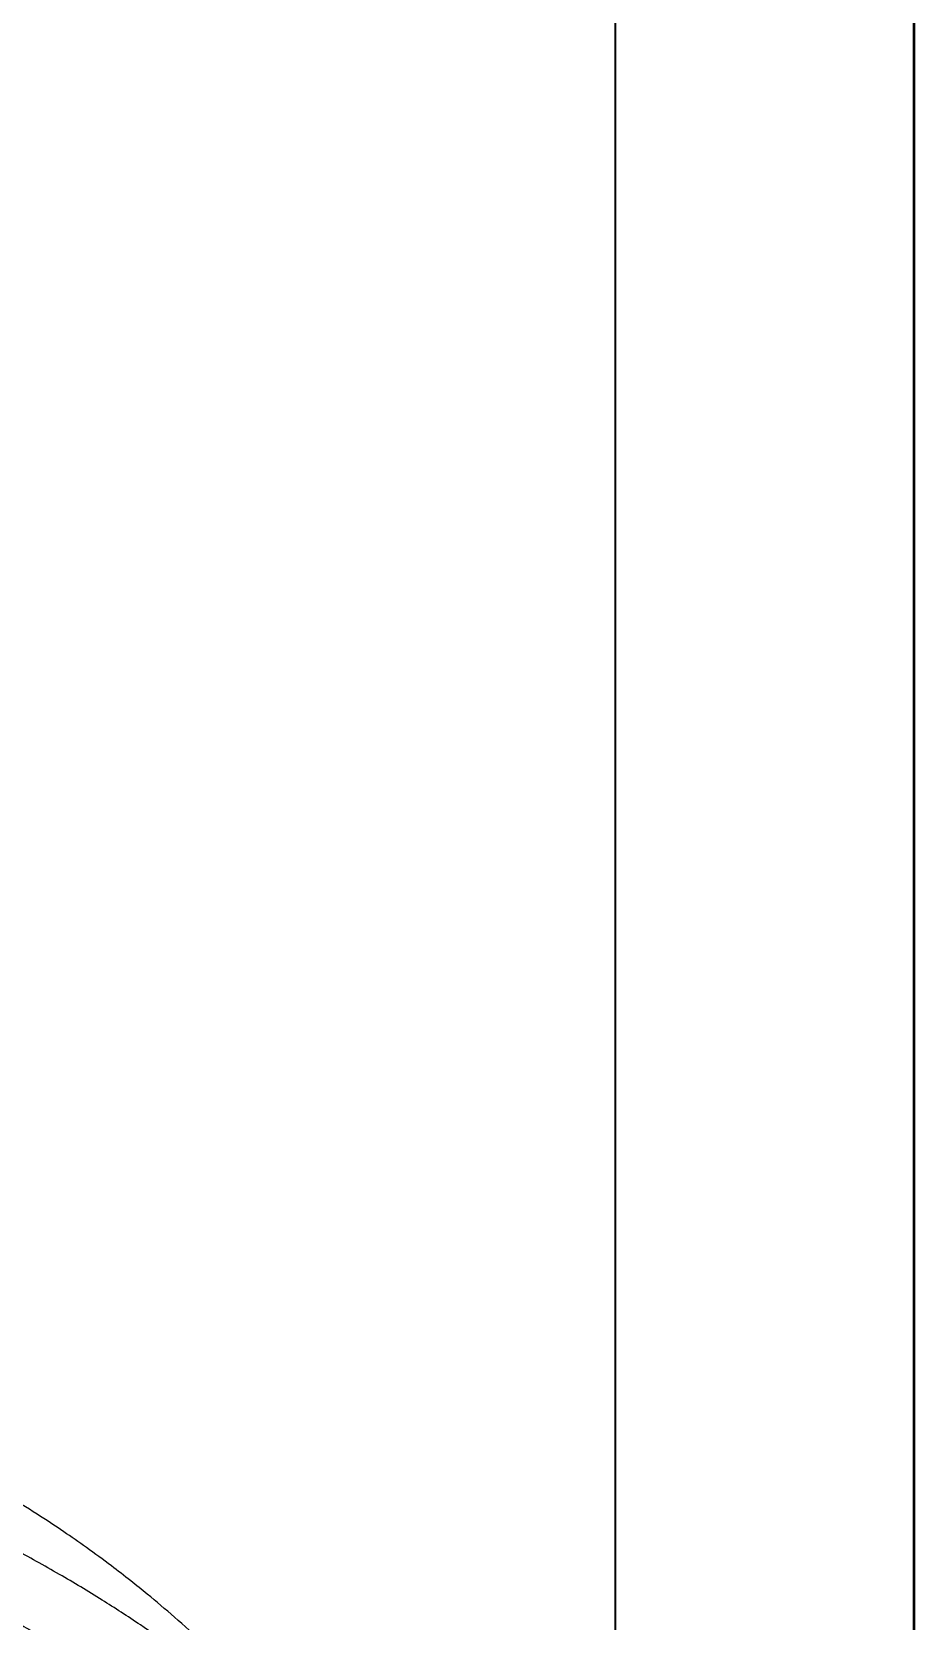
# Model space of a CAD drawing. Header units: millimetres. Extents: x 0 to 279, y 0 to 216.
# Drawn here: x 260.67 to 279.4, y 74.87 to 108.59 of the extents above; entities that cross this region are included whole.
import ezdxf

# ---------------------------------------------------------------- set-up
doc = ezdxf.new("R2010")
doc.units = ezdxf.units.MM
doc.layers.add('PAGE_BORDER', color=7, linetype='Continuous')

msp = doc.modelspace()

# ---------------------------------------------------------------- linework, layer by layer
at = {"color": 7, "linetype": 'Continuous', "lineweight": 50}
msp.add_line((279.4, 0), (279.4, 215.9), dxfattribs=at)
at = {"color": 7, "linetype": 'Continuous', "lineweight": 25}
for points, knots in [([(268.663, 67.06), (268.673, 67.075), (268.725, 67.158), (268.789, 67.338), (268.856, 67.598), (268.88, 67.878), (268.867, 68.143), (268.827, 68.389), (268.758, 68.656), (268.635, 68.979), (268.442, 69.353), (268.19, 69.766), (267.896, 70.212), (267.554, 70.707), (267.159, 71.246), (266.695, 71.843), (266.179, 72.463), (265.607, 73.105), (264.985, 73.755), (264.343, 74.379), (263.718, 74.942), (263.196, 75.383), (262.749, 75.742), (262.318, 76.075), (261.842, 76.423), (261.316, 76.79), (260.746, 77.164), (260.086, 77.573), (259.625, 77.833), (259.376, 77.973)], [0, 0, 0, 0, 0.005845, 0.03095, 0.058535, 0.086996, 0.111768, 0.132727, 0.155025, 0.187329, 0.225341, 0.265356, 0.304304, 0.342683, 0.389825, 0.436684, 0.4844, 0.533229, 0.583592, 0.633684, 0.679929, 0.721951, 0.747455, 0.777155, 0.815625, 0.851029, 0.892878, 0.942144, 1, 1, 1, 1]), ([(261.907, 65.792), (262.155, 65.648), (262.704, 65.331), (263.536, 64.931), (264.405, 64.587), (265.224, 64.364), (265.985, 64.27), (266.693, 64.307), (267.282, 64.464), (267.765, 64.705), (268.133, 64.991), (268.415, 65.346), (268.601, 65.747), (268.699, 66.177), (268.714, 66.628), (268.669, 67.064), (268.577, 67.514), (268.428, 68.015), (268.221, 68.554), (267.958, 69.14), (267.649, 69.743), (267.299, 70.368), (266.934, 70.959), (266.539, 71.533), (266.089, 72.103), (265.652, 72.581), (265.259, 72.972), (264.924, 73.283), (264.539, 73.619), (264.085, 73.987), (263.555, 74.386), (262.905, 74.842), (262.128, 75.344), (261.23, 75.881), (260.268, 76.418), (259.351, 76.915), (258.762, 77.245), (258.473, 77.406)], [0, 0, 0, 0, 0.0356449, 0.0787279, 0.122445, 0.1657368, 0.2055882, 0.2447018, 0.2841958, 0.3094617, 0.3355551, 0.3630704, 0.3864931, 0.4128745, 0.4394088, 0.4620081, 0.4851554, 0.5116381, 0.5387745, 0.5636479, 0.5929987, 0.6192326, 0.6441741, 0.6672109, 0.6902624, 0.7150351, 0.7281192, 0.7417425, 0.7572265, 0.7752689, 0.7959237, 0.819234, 0.8506825, 0.8856673, 0.9234285, 0.96239, 1, 1, 1, 1]), ([(257.807, 76.251), (258.099, 76.088), (258.685, 75.759), (259.605, 75.266), (260.472, 74.777), (261.302, 74.286), (262.03, 73.822), (262.642, 73.4), (263.141, 73.031), (263.625, 72.647), (264.082, 72.251), (264.515, 71.837), (264.883, 71.449), (265.204, 71.074), (265.487, 70.705), (265.781, 70.284), (266.087, 69.796), (266.406, 69.238), (266.684, 68.706), (266.919, 68.206), (267.106, 67.747), (267.245, 67.326), (267.331, 66.971), (267.373, 66.667), (267.375, 66.412), (267.341, 66.214), (267.278, 66.063), (267.195, 65.956), (267.08, 65.861), (266.934, 65.779), (266.764, 65.712), (266.573, 65.661), (266.34, 65.625), (266.021, 65.615), (265.61, 65.658), (265.137, 65.766), (264.676, 65.916), (264.249, 66.084), (263.83, 66.271), (263.305, 66.53), (262.663, 66.876), (262.154, 67.184), (261.907, 67.334)], [0, 0, 0, 0, 0.038585, 0.077536, 0.114888, 0.149393, 0.180335, 0.203201, 0.223411, 0.241056, 0.262959, 0.281452, 0.298835, 0.315282, 0.33097, 0.347148, 0.370757, 0.396118, 0.423784, 0.447165, 0.472548, 0.498688, 0.52186, 0.542822, 0.567067, 0.593005, 0.615789, 0.63848, 0.659959, 0.680859, 0.700687, 0.7188, 0.738519, 0.762098, 0.794435, 0.826354, 0.854329, 0.878384, 0.899935, 0.923351, 0.962668, 1, 1, 1, 1])]:
    msp.add_open_spline(points, degree=3, knots=knots, dxfattribs=at)
at = {"layer": 'PAGE_BORDER', "lineweight": 35}
msp.add_line((273.05, 209.55), (273.05, 6.35), dxfattribs=at)

doc.saveas('drawing.dxf')
